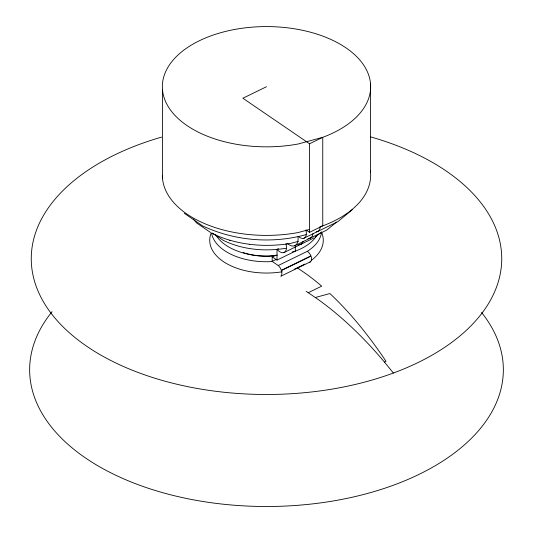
<?xml version="1.0" encoding="UTF-8"?>
<svg xmlns="http://www.w3.org/2000/svg" width="533" height="533" viewBox="0 0 533 533"><rect width="100%" height="100%" fill="white"/><g stroke="black" fill="none" stroke-linecap="round" stroke-linejoin="round"><path stroke-width="0.8" d="M315.136 237.225L320.646 232.648M336.589 222.114L326.576 230.176L294.862 245.646M352.3 209.662L337.909 221.608L303.777 238.298M266.5 86.712L242.888 98.232L309.526 143.77L309.526 232.315L322.758 225.865A104.148 60.129 0 0 0 370.368 170.873M309.526 143.77L322.758 137.314A104.148 60.129 0 0 0 322.159 35.891A104.148 60.129 0 0 0 163.198 79.064A104.148 60.129 0 0 0 298.154 143.997L322.758 137.314L322.758 225.865L320.44 226.492M316.475 236.012A53.353 30.801 0 0 1 295.322 251.156L277.02 260.077L277.02 249.311L278.486 248.598M310.366 261.823L280.838 276.227A6.682 3.518 64 0 0 281.397 270.591L280.838 269.138A6.643 3.498 64 0 0 278.233 265.521L272.176 261.383L272.176 256.766L275.028 255.374M283.936 252.569L313.95 237.925M276.447 259.298L272.176 261.383L269.098 261.71A55.245 31.893 0 0 1 211.501 232.854M278.233 265.521L307.354 251.316A55.245 31.893 0 0 0 321.492 232.901M281.297 270.324L310.899 255.887L310.366 254.734A6.716 4.057 57.6 0 0 307.354 251.316M281.397 270.591L311.019 256.14A6.716 4.057 57.6 0 1 309.5 262.316M294.169 269.312L297.161 267.852A302.291 133.323 69.7 0 1 321.685 286.154L308.254 292.704A297.227 156.629 64 0 0 306.169 291.364M297.874 267.506L304.949 264.055M308.254 292.704L317.994 299.359A297.341 156.689 64 0 1 384.446 362.06L386.005 361.301A302.124 133.25 69.7 0 0 329.907 293.55L315.296 297.514M161.572 137.114A235.24 135.815 0 0 0 61.888 325.683A235.24 135.815 0 0 0 393.387 373.033L393.561 372.967A235.24 135.815 0 0 0 501.366 251.05A235.24 135.815 0 0 0 370.582 136.868M309.62 229.43L298.154 232.548A104.148 60.129 0 0 1 162.358 175.624M306.662 234.46C272.45 244.094 234.613 241.016 202.447 225.805L184.285 213.287M316.296 231.842L317.901 231.409A10.7 4.717 69.7 0 0 320.1 226.545M298.387 241.336L290.545 243.421C264.035 247.732 236.166 245.073 211.821 233.301M307.981 238.731L310.379 238.078M297.967 245.033L301.152 244.167M292.171 252.009L295.322 251.156L295.322 246.186M286.001 248.285C264.908 251.683 242.695 249.817 223.32 240.39L212.46 233.068M277.333 255.134L269.012 256A53.353 30.801 0 0 1 215.672 234.593M229.237 240.283L230.209 240.49M249.191 244.434L249.644 244.534M309.526 232.315L305.922 229.856A10.66 5.616 64 0 1 299.166 237.052M272.176 256.766L277.02 260.077M210.602 232.501L196.604 222.941L193.292 219.023M286.974 243.334L290.358 245.486A15.304 8.062 64 0 0 298.034 236.759M384.446 362.06L393.401 373.047M370.528 83.888L370.528 172.432M162.472 89.537L162.472 178.089M481.592 312.505A236.852 136.748 0 0 1 265.714 506.503A236.852 136.748 0 0 1 52.067 311.678M285.974 243.841A10.88 5.73 64 0 1 284.482 252.302A10.88 5.73 64 0 1 277.013 249.331M312.971 233.661A15.317 6.756 69.7 0 1 309.233 238.338M303.124 241.296A10.893 4.804 69.7 0 1 300.119 244.261M321.339 231.795A56.765 32.773 0 0 1 311.212 260.464M282.19 271.77A56.765 32.773 0 0 1 211.035 233.287M274.995 255.82A45.778 26.43 0 0 1 243.095 252.562"/></g></svg>
